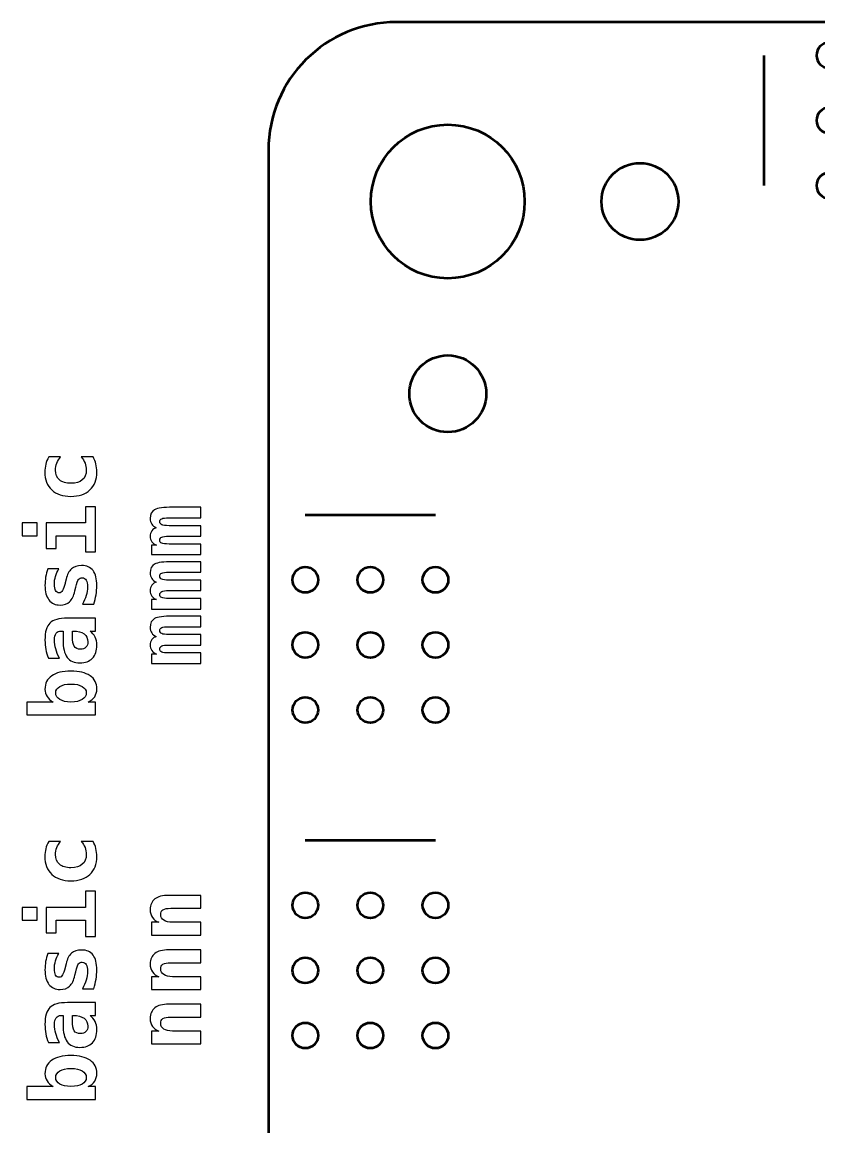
# Model space of a CAD drawing. Header units: centimetres. Extents: x -14.7 to 16.9, y -14.9 to 2.2.
# Drawn here: x -14.661 to -11.552, y -10.611 to -6.3 of the extents above; entities that cross this region are included whole.
import ezdxf

# ---------------------------------------------------------------- set-up
doc = ezdxf.new("R2010")
doc.units = ezdxf.units.CM
doc.header["$MEASUREMENT"] = 0
doc.layers.add('Layer 1', color=7, linetype='Continuous')

msp = doc.modelspace()

# ---------------------------------------------------------------- linework, layer by layer
at = {"layer": 'Layer 1', "lineweight": 53}
for centre, major_axis in [((-13, -7), (0, 0.3)), ((-12.25, -7), (0, 0.15)), ((-13, -7.75), (0, 0.15)), ((-13.556, -8.476), (0, 0.05)), ((-13.302, -8.476), (0, 0.05)), ((-13.048, -8.476), (0, 0.05)), ((-13.556, -8.73), (0, 0.05)), ((-13.302, -8.73), (0, 0.05)), ((-13.048, -8.73), (0, 0.05)), ((-13.556, -8.984), (0, 0.05)), ((-13.302, -8.984), (0, 0.05)), ((-13.048, -8.984), (0, 0.05)), ((-13.556, -9.746), (0, 0.05)), ((-13.302, -9.746), (0, 0.05)), ((-13.048, -9.746), (0, 0.05)), ((-13.556, -10), (0, 0.05)), ((-13.302, -10), (0, 0.05)), ((-13.048, -10), (0, 0.05)), ((-13.556, -10.254), (0, 0.05)), ((-13.302, -10.254), (0, 0.05)), ((-13.048, -10.254), (0, 0.05))]:
    msp.add_ellipse(centre, major_axis=major_axis, ratio=1, dxfattribs=at)
for points, knots in [([(-13.7, -13.2), (-13.7, -13.2), (-13.7, -6.8), (-13.7, -6.8), (-13.7, -6.8), (-13.7, -6.52386), (-13.47614, -6.3), (-13.2, -6.3), (-13.2, -6.3), (-13.2, -6.3), (-6.8, -6.3), (-6.8, -6.3), (-6.8, -6.3), (-6.52386, -6.3), (-6.3, -6.52386), (-6.3, -6.8), (-6.3, -6.8), (-6.3, -6.8), (-6.3, -13.2), (-6.3, -13.2), (-6.3, -13.2), (-6.3, -13.47614), (-6.52386, -13.7), (-6.8, -13.7), (-6.8, -13.7), (-6.8, -13.7), (-13.2, -13.7), (-13.2, -13.7), (-13.2, -13.7), (-13.47614, -13.7), (-13.7, -13.47614), (-13.7, -13.2)], [0, 0, 0, 0, 0.1111111, 0.1111111, 0.1111111, 0.1111111, 0.2222222, 0.2222222, 0.2222222, 0.2222222, 0.3333333, 0.3333333, 0.3333333, 0.3333333, 0.4444444, 0.4444444, 0.4444444, 0.4444444, 0.5555556, 0.5555556, 0.5555556, 0.5555556, 0.6666667, 0.6666667, 0.6666667, 0.6666667, 0.7777778, 0.7777778, 0.7777778, 0.7777778, 1, 1, 1, 1]), ([(-11.56129, -6.4297), (-11.56129, -6.40209), (-11.5389, -6.3797), (-11.51129, -6.3797), (-11.51129, -6.3797), (-11.48368, -6.3797), (-11.46129, -6.40209), (-11.46129, -6.4297), (-11.46129, -6.4297), (-11.46129, -6.45731), (-11.48368, -6.4797), (-11.51129, -6.4797), (-11.51129, -6.4797), (-11.5389, -6.4797), (-11.56129, -6.45731), (-11.56129, -6.4297)], [0, 0, 0, 0, 0.2, 0.2, 0.2, 0.2, 0.4, 0.4, 0.4, 0.4, 0.6, 0.6, 0.6, 0.6, 1, 1, 1, 1]), ([(-11.56129, -6.6837), (-11.56129, -6.65609), (-11.5389, -6.6337), (-11.51129, -6.6337), (-11.51129, -6.6337), (-11.48368, -6.6337), (-11.46129, -6.65609), (-11.46129, -6.6837), (-11.46129, -6.6837), (-11.46129, -6.71131), (-11.48368, -6.7337), (-11.51129, -6.7337), (-11.51129, -6.7337), (-11.5389, -6.7337), (-11.56129, -6.71131), (-11.56129, -6.6837)], [0, 0, 0, 0, 0.2, 0.2, 0.2, 0.2, 0.4, 0.4, 0.4, 0.4, 0.6, 0.6, 0.6, 0.6, 1, 1, 1, 1]), ([(-11.56129, -6.9377), (-11.56129, -6.91009), (-11.5389, -6.8877), (-11.51129, -6.8877), (-11.51129, -6.8877), (-11.48368, -6.8877), (-11.46129, -6.91009), (-11.46129, -6.9377), (-11.46129, -6.9377), (-11.46129, -6.96531), (-11.48368, -6.9877), (-11.51129, -6.9877), (-11.51129, -6.9877), (-11.5389, -6.9877), (-11.56129, -6.96531), (-11.56129, -6.9377)], [0, 0, 0, 0, 0.2, 0.2, 0.2, 0.2, 0.4, 0.4, 0.4, 0.4, 0.6, 0.6, 0.6, 0.6, 1, 1, 1, 1])]:
    msp.add_open_spline(points, degree=3, knots=knots, dxfattribs=at)
for points in [[(-11.76529, -6.9377), (-11.76529, -6.9377), (-11.76529, -6.4297), (-11.76529, -6.4297)], [(-13.556, -8.222), (-13.556, -8.222), (-13.048, -8.222), (-13.048, -8.222)], [(-13.556, -9.492), (-13.556, -9.492), (-13.048, -9.492), (-13.048, -9.492)]]:
    msp.add_open_spline(points, degree=3, dxfattribs=at)
at = {"layer": 'Layer 1'}
for points, knots in [([(-14.3843, -7.99677), (-14.37936, -8.00524), (-14.37565, -8.01441), (-14.37319, -8.02417), (-14.37319, -8.02417), (-14.37072, -8.03393), (-14.36948, -8.0444), (-14.36948, -8.05568), (-14.36948, -8.05568), (-14.36948, -8.08544), (-14.37842, -8.10866), (-14.39635, -8.12542), (-14.39635, -8.12542), (-14.41423, -8.14217), (-14.43904, -8.15058), (-14.47073, -8.15058), (-14.47073, -8.15058), (-14.50254, -8.15058), (-14.52741, -8.14212), (-14.5454, -8.12524), (-14.5454, -8.12524), (-14.56333, -8.10837), (-14.57233, -8.08508), (-14.57233, -8.05533), (-14.57233, -8.05533), (-14.57233, -8.04498), (-14.57109, -8.03505), (-14.56868, -8.02546), (-14.56868, -8.02546), (-14.56627, -8.01588), (-14.56257, -8.0063), (-14.55751, -7.99677), (-14.55751, -7.99677), (-14.55751, -7.99677), (-14.5113, -7.99677), (-14.5113, -7.99677), (-14.5113, -7.99677), (-14.51765, -8.00412), (-14.52253, -8.01217), (-14.52594, -8.02099), (-14.52594, -8.02099), (-14.52935, -8.02975), (-14.53105, -8.03887), (-14.53105, -8.04828), (-14.53105, -8.04828), (-14.53105, -8.06468), (-14.52582, -8.07732), (-14.51536, -8.08614), (-14.51536, -8.08614), (-14.50489, -8.09502), (-14.49001, -8.09943), (-14.47073, -8.09943), (-14.47073, -8.09943), (-14.45144, -8.09943), (-14.43663, -8.09502), (-14.42628, -8.08614), (-14.42628, -8.08614), (-14.41593, -8.07732), (-14.41076, -8.06468), (-14.41076, -8.04828), (-14.41076, -8.04828), (-14.41076, -8.03852), (-14.4124, -8.0294), (-14.41564, -8.02088), (-14.41564, -8.02088), (-14.41893, -8.01241), (-14.42387, -8.00435), (-14.43051, -7.99677), (-14.43051, -7.99677), (-14.43051, -7.99677), (-14.3843, -7.99677), (-14.3843, -7.99677)], [0, 0, 0, 0, 0.0526316, 0.0526316, 0.0526316, 0.0526316, 0.1052632, 0.1052632, 0.1052632, 0.1052632, 0.1578947, 0.1578947, 0.1578947, 0.1578947, 0.2105263, 0.2105263, 0.2105263, 0.2105263, 0.2631579, 0.2631579, 0.2631579, 0.2631579, 0.3157895, 0.3157895, 0.3157895, 0.3157895, 0.3684211, 0.3684211, 0.3684211, 0.3684211, 0.4210526, 0.4210526, 0.4210526, 0.4210526, 0.4736842, 0.4736842, 0.4736842, 0.4736842, 0.5263158, 0.5263158, 0.5263158, 0.5263158, 0.5789474, 0.5789474, 0.5789474, 0.5789474, 0.6315789, 0.6315789, 0.6315789, 0.6315789, 0.6842105, 0.6842105, 0.6842105, 0.6842105, 0.7368421, 0.7368421, 0.7368421, 0.7368421, 0.7894737, 0.7894737, 0.7894737, 0.7894737, 0.8421053, 0.8421053, 0.8421053, 0.8421053, 0.8947368, 0.8947368, 0.8947368, 0.8947368, 1, 1, 1, 1]), ([(-14.56739, -8.35378), (-14.56739, -8.35378), (-14.56739, -8.25394), (-14.56739, -8.25394), (-14.56739, -8.25394), (-14.56739, -8.25394), (-14.41323, -8.25394), (-14.41323, -8.25394), (-14.41323, -8.25394), (-14.41323, -8.25394), (-14.41323, -8.19115), (-14.41323, -8.19115), (-14.41323, -8.19115), (-14.41323, -8.19115), (-14.37442, -8.19115), (-14.37442, -8.19115), (-14.37442, -8.19115), (-14.37442, -8.19115), (-14.37442, -8.36719), (-14.37442, -8.36719), (-14.37442, -8.36719), (-14.37442, -8.36719), (-14.41323, -8.36719), (-14.41323, -8.36719), (-14.41323, -8.36719), (-14.41323, -8.36719), (-14.41323, -8.30439), (-14.41323, -8.30439), (-14.41323, -8.30439), (-14.41323, -8.30439), (-14.52858, -8.30439), (-14.52858, -8.30439), (-14.52858, -8.30439), (-14.52858, -8.30439), (-14.52858, -8.35378), (-14.52858, -8.35378), (-14.52858, -8.35378), (-14.52858, -8.35378), (-14.56739, -8.35378), (-14.56739, -8.35378)], [0, 0, 0, 0, 0.0909091, 0.0909091, 0.0909091, 0.0909091, 0.1818182, 0.1818182, 0.1818182, 0.1818182, 0.2727273, 0.2727273, 0.2727273, 0.2727273, 0.3636364, 0.3636364, 0.3636364, 0.3636364, 0.4545455, 0.4545455, 0.4545455, 0.4545455, 0.5454545, 0.5454545, 0.5454545, 0.5454545, 0.6363636, 0.6363636, 0.6363636, 0.6363636, 0.7272727, 0.7272727, 0.7272727, 0.7272727, 0.8181818, 0.8181818, 0.8181818, 0.8181818, 1, 1, 1, 1]), ([(-14.13741, -8.27299), (-14.14558, -8.26923), (-14.15158, -8.26441), (-14.15546, -8.25853), (-14.15546, -8.25853), (-14.1594, -8.25265), (-14.16134, -8.24548), (-14.16134, -8.23701), (-14.16134, -8.23701), (-14.16134, -8.22037), (-14.15557, -8.20885), (-14.14411, -8.2025), (-14.14411, -8.2025), (-14.13264, -8.19609), (-14.10871, -8.19291), (-14.07244, -8.19291), (-14.07244, -8.19291), (-14.07244, -8.19291), (-13.96378, -8.19291), (-13.96378, -8.19291), (-13.96378, -8.19291), (-13.96378, -8.19291), (-13.96378, -8.23419), (-13.96378, -8.23419), (-13.96378, -8.23419), (-13.96378, -8.23419), (-14.08761, -8.23419), (-14.08761, -8.23419), (-14.08761, -8.23419), (-14.10195, -8.23419), (-14.11154, -8.2353), (-14.11636, -8.23748), (-14.11636, -8.23748), (-14.12118, -8.23966), (-14.12359, -8.24359), (-14.12359, -8.24936), (-14.12359, -8.24936), (-14.12359, -8.25512), (-14.12112, -8.25912), (-14.11618, -8.26141), (-14.11618, -8.26141), (-14.11124, -8.2637), (-14.10172, -8.26488), (-14.08761, -8.26488), (-14.08761, -8.26488), (-14.08761, -8.26488), (-13.96378, -8.26488), (-13.96378, -8.26488), (-13.96378, -8.26488), (-13.96378, -8.26488), (-13.96378, -8.3058), (-13.96378, -8.3058), (-13.96378, -8.3058), (-13.96378, -8.3058), (-14.08761, -8.3058), (-14.08761, -8.3058), (-14.08761, -8.3058), (-14.10172, -8.3058), (-14.11124, -8.30698), (-14.11618, -8.30927), (-14.11618, -8.30927), (-14.12112, -8.31156), (-14.12359, -8.31556), (-14.12359, -8.32132), (-14.12359, -8.32132), (-14.12359, -8.32709), (-14.12118, -8.33103), (-14.11636, -8.3332), (-14.11636, -8.3332), (-14.11154, -8.33538), (-14.10195, -8.33649), (-14.08761, -8.33649), (-14.08761, -8.33649), (-14.08761, -8.33649), (-13.96378, -8.33649), (-13.96378, -8.33649), (-13.96378, -8.33649), (-13.96378, -8.33649), (-13.96378, -8.37777), (-13.96378, -8.37777), (-13.96378, -8.37777), (-13.96378, -8.37777), (-14.15675, -8.37777), (-14.15675, -8.37777), (-14.15675, -8.37777), (-14.15675, -8.37777), (-14.15675, -8.34108), (-14.15675, -8.34108), (-14.15675, -8.34108), (-14.15675, -8.34108), (-14.1367, -8.34108), (-14.1367, -8.34108), (-14.1367, -8.34108), (-14.14429, -8.3382), (-14.15028, -8.33361), (-14.15469, -8.32726), (-14.15469, -8.32726), (-14.1591, -8.32097), (-14.16134, -8.31392), (-14.16134, -8.3061), (-14.16134, -8.3061), (-14.16134, -8.29828), (-14.15898, -8.29116), (-14.15434, -8.28469), (-14.15434, -8.28469), (-14.1497, -8.27828), (-14.14405, -8.27435), (-14.13741, -8.27299)], [0, 0, 0, 0, 0.0357143, 0.0357143, 0.0357143, 0.0357143, 0.0714286, 0.0714286, 0.0714286, 0.0714286, 0.1071429, 0.1071429, 0.1071429, 0.1071429, 0.1428571, 0.1428571, 0.1428571, 0.1428571, 0.1785714, 0.1785714, 0.1785714, 0.1785714, 0.2142857, 0.2142857, 0.2142857, 0.2142857, 0.25, 0.25, 0.25, 0.25, 0.2857143, 0.2857143, 0.2857143, 0.2857143, 0.3214286, 0.3214286, 0.3214286, 0.3214286, 0.3571429, 0.3571429, 0.3571429, 0.3571429, 0.3928571, 0.3928571, 0.3928571, 0.3928571, 0.4285714, 0.4285714, 0.4285714, 0.4285714, 0.4642857, 0.4642857, 0.4642857, 0.4642857, 0.5, 0.5, 0.5, 0.5, 0.5357143, 0.5357143, 0.5357143, 0.5357143, 0.5714286, 0.5714286, 0.5714286, 0.5714286, 0.6071429, 0.6071429, 0.6071429, 0.6071429, 0.6428571, 0.6428571, 0.6428571, 0.6428571, 0.6785714, 0.6785714, 0.6785714, 0.6785714, 0.7142857, 0.7142857, 0.7142857, 0.7142857, 0.75, 0.75, 0.75, 0.75, 0.7857143, 0.7857143, 0.7857143, 0.7857143, 0.8214286, 0.8214286, 0.8214286, 0.8214286, 0.8571429, 0.8571429, 0.8571429, 0.8571429, 0.8928571, 0.8928571, 0.8928571, 0.8928571, 0.9285714, 0.9285714, 0.9285714, 0.9285714, 1, 1, 1, 1]), ([(-14.66123, -8.30439), (-14.66123, -8.30439), (-14.66123, -8.25394), (-14.66123, -8.25394), (-14.66123, -8.25394), (-14.66123, -8.25394), (-14.60232, -8.25394), (-14.60232, -8.25394), (-14.60232, -8.25394), (-14.60232, -8.25394), (-14.60232, -8.30439), (-14.60232, -8.30439), (-14.60232, -8.30439), (-14.60232, -8.30439), (-14.66123, -8.30439), (-14.66123, -8.30439)], [0, 0, 0, 0, 0.2, 0.2, 0.2, 0.2, 0.4, 0.4, 0.4, 0.4, 0.6, 0.6, 0.6, 0.6, 1, 1, 1, 1]), ([(-14.13741, -8.48536), (-14.14558, -8.4816), (-14.15158, -8.47678), (-14.15546, -8.4709), (-14.15546, -8.4709), (-14.1594, -8.46502), (-14.16134, -8.45785), (-14.16134, -8.44938), (-14.16134, -8.44938), (-14.16134, -8.43274), (-14.15557, -8.42122), (-14.14411, -8.41487), (-14.14411, -8.41487), (-14.13264, -8.40846), (-14.10871, -8.40528), (-14.07244, -8.40528), (-14.07244, -8.40528), (-14.07244, -8.40528), (-13.96378, -8.40528), (-13.96378, -8.40528), (-13.96378, -8.40528), (-13.96378, -8.40528), (-13.96378, -8.44656), (-13.96378, -8.44656), (-13.96378, -8.44656), (-13.96378, -8.44656), (-14.08761, -8.44656), (-14.08761, -8.44656), (-14.08761, -8.44656), (-14.10195, -8.44656), (-14.11154, -8.44767), (-14.11636, -8.44985), (-14.11636, -8.44985), (-14.12118, -8.45203), (-14.12359, -8.45596), (-14.12359, -8.46173), (-14.12359, -8.46173), (-14.12359, -8.46749), (-14.12112, -8.47149), (-14.11618, -8.47378), (-14.11618, -8.47378), (-14.11124, -8.47607), (-14.10172, -8.47725), (-14.08761, -8.47725), (-14.08761, -8.47725), (-14.08761, -8.47725), (-13.96378, -8.47725), (-13.96378, -8.47725), (-13.96378, -8.47725), (-13.96378, -8.47725), (-13.96378, -8.51817), (-13.96378, -8.51817), (-13.96378, -8.51817), (-13.96378, -8.51817), (-14.08761, -8.51817), (-14.08761, -8.51817), (-14.08761, -8.51817), (-14.10172, -8.51817), (-14.11124, -8.51935), (-14.11618, -8.52164), (-14.11618, -8.52164), (-14.12112, -8.52393), (-14.12359, -8.52793), (-14.12359, -8.53369), (-14.12359, -8.53369), (-14.12359, -8.53946), (-14.12118, -8.5434), (-14.11636, -8.54557), (-14.11636, -8.54557), (-14.11154, -8.54775), (-14.10195, -8.54886), (-14.08761, -8.54886), (-14.08761, -8.54886), (-14.08761, -8.54886), (-13.96378, -8.54886), (-13.96378, -8.54886), (-13.96378, -8.54886), (-13.96378, -8.54886), (-13.96378, -8.59014), (-13.96378, -8.59014), (-13.96378, -8.59014), (-13.96378, -8.59014), (-14.15675, -8.59014), (-14.15675, -8.59014), (-14.15675, -8.59014), (-14.15675, -8.59014), (-14.15675, -8.55345), (-14.15675, -8.55345), (-14.15675, -8.55345), (-14.15675, -8.55345), (-14.1367, -8.55345), (-14.1367, -8.55345), (-14.1367, -8.55345), (-14.14429, -8.55057), (-14.15028, -8.54598), (-14.15469, -8.53963), (-14.15469, -8.53963), (-14.1591, -8.53334), (-14.16134, -8.52629), (-14.16134, -8.51847), (-14.16134, -8.51847), (-14.16134, -8.51065), (-14.15898, -8.50353), (-14.15434, -8.49706), (-14.15434, -8.49706), (-14.1497, -8.49065), (-14.14405, -8.48672), (-14.13741, -8.48536)], [0, 0, 0, 0, 0.0357143, 0.0357143, 0.0357143, 0.0357143, 0.0714286, 0.0714286, 0.0714286, 0.0714286, 0.1071429, 0.1071429, 0.1071429, 0.1071429, 0.1428571, 0.1428571, 0.1428571, 0.1428571, 0.1785714, 0.1785714, 0.1785714, 0.1785714, 0.2142857, 0.2142857, 0.2142857, 0.2142857, 0.25, 0.25, 0.25, 0.25, 0.2857143, 0.2857143, 0.2857143, 0.2857143, 0.3214286, 0.3214286, 0.3214286, 0.3214286, 0.3571429, 0.3571429, 0.3571429, 0.3571429, 0.3928571, 0.3928571, 0.3928571, 0.3928571, 0.4285714, 0.4285714, 0.4285714, 0.4285714, 0.4642857, 0.4642857, 0.4642857, 0.4642857, 0.5, 0.5, 0.5, 0.5, 0.5357143, 0.5357143, 0.5357143, 0.5357143, 0.5714286, 0.5714286, 0.5714286, 0.5714286, 0.6071429, 0.6071429, 0.6071429, 0.6071429, 0.6428571, 0.6428571, 0.6428571, 0.6428571, 0.6785714, 0.6785714, 0.6785714, 0.6785714, 0.7142857, 0.7142857, 0.7142857, 0.7142857, 0.75, 0.75, 0.75, 0.75, 0.7857143, 0.7857143, 0.7857143, 0.7857143, 0.8214286, 0.8214286, 0.8214286, 0.8214286, 0.8571429, 0.8571429, 0.8571429, 0.8571429, 0.8928571, 0.8928571, 0.8928571, 0.8928571, 0.9285714, 0.9285714, 0.9285714, 0.9285714, 1, 1, 1, 1]), ([(-14.56139, -8.4335), (-14.56139, -8.4335), (-14.5173, -8.4335), (-14.5173, -8.4335), (-14.5173, -8.4335), (-14.52323, -8.44279), (-14.5277, -8.4525), (-14.53076, -8.46255), (-14.53076, -8.46255), (-14.53376, -8.4726), (-14.53529, -8.48272), (-14.53529, -8.49283), (-14.53529, -8.49283), (-14.53529, -8.50412), (-14.53364, -8.51264), (-14.53041, -8.51835), (-14.53041, -8.51835), (-14.52711, -8.52411), (-14.52229, -8.52699), (-14.51588, -8.52699), (-14.51588, -8.52699), (-14.50671, -8.52699), (-14.49925, -8.5147), (-14.49348, -8.49013), (-14.49348, -8.49013), (-14.49348, -8.49013), (-14.49301, -8.48824), (-14.49301, -8.48824), (-14.49301, -8.48824), (-14.49301, -8.48824), (-14.48954, -8.47378), (-14.48954, -8.47378), (-14.48954, -8.47378), (-14.48519, -8.45538), (-14.47814, -8.44185), (-14.46844, -8.43333), (-14.46844, -8.43333), (-14.45873, -8.42474), (-14.44562, -8.42045), (-14.4291, -8.42045), (-14.4291, -8.42045), (-14.40923, -8.42045), (-14.39429, -8.42698), (-14.38436, -8.43997), (-14.38436, -8.43997), (-14.37442, -8.45302), (-14.36948, -8.4726), (-14.36948, -8.49877), (-14.36948, -8.49877), (-14.36948, -8.51035), (-14.37048, -8.52229), (-14.37248, -8.5344), (-14.37248, -8.5344), (-14.37448, -8.54657), (-14.37748, -8.55892), (-14.38148, -8.57144), (-14.38148, -8.57144), (-14.38148, -8.57144), (-14.42557, -8.57144), (-14.42557, -8.57144), (-14.42557, -8.57144), (-14.41928, -8.56033), (-14.41446, -8.54898), (-14.41117, -8.53746), (-14.41117, -8.53746), (-14.40782, -8.52593), (-14.40617, -8.51482), (-14.40617, -8.504), (-14.40617, -8.504), (-14.40617, -8.49218), (-14.40788, -8.48325), (-14.41134, -8.47719), (-14.41134, -8.47719), (-14.41475, -8.47113), (-14.41975, -8.46808), (-14.42628, -8.46808), (-14.42628, -8.46808), (-14.43275, -8.46808), (-14.43769, -8.47025), (-14.4411, -8.47454), (-14.4411, -8.47454), (-14.44456, -8.47884), (-14.44821, -8.48907), (-14.45215, -8.5053), (-14.45215, -8.5053), (-14.45215, -8.5053), (-14.45521, -8.51923), (-14.45521, -8.51923), (-14.45521, -8.51923), (-14.45962, -8.53852), (-14.46644, -8.55257), (-14.47573, -8.56139), (-14.47573, -8.56139), (-14.48502, -8.57021), (-14.49748, -8.57462), (-14.51306, -8.57462), (-14.51306, -8.57462), (-14.5317, -8.57462), (-14.54617, -8.56791), (-14.55645, -8.55445), (-14.55645, -8.55445), (-14.5668, -8.54104), (-14.57198, -8.52211), (-14.57198, -8.49777), (-14.57198, -8.49777), (-14.57198, -8.48683), (-14.57109, -8.47596), (-14.56933, -8.46514), (-14.56933, -8.46514), (-14.56757, -8.45426), (-14.56492, -8.44374), (-14.56139, -8.4335)], [0, 0, 0, 0, 0.0344828, 0.0344828, 0.0344828, 0.0344828, 0.0689655, 0.0689655, 0.0689655, 0.0689655, 0.1034483, 0.1034483, 0.1034483, 0.1034483, 0.137931, 0.137931, 0.137931, 0.137931, 0.1724138, 0.1724138, 0.1724138, 0.1724138, 0.2068966, 0.2068966, 0.2068966, 0.2068966, 0.2413793, 0.2413793, 0.2413793, 0.2413793, 0.2758621, 0.2758621, 0.2758621, 0.2758621, 0.3103448, 0.3103448, 0.3103448, 0.3103448, 0.3448276, 0.3448276, 0.3448276, 0.3448276, 0.3793103, 0.3793103, 0.3793103, 0.3793103, 0.4137931, 0.4137931, 0.4137931, 0.4137931, 0.4482759, 0.4482759, 0.4482759, 0.4482759, 0.4827586, 0.4827586, 0.4827586, 0.4827586, 0.5172414, 0.5172414, 0.5172414, 0.5172414, 0.5517241, 0.5517241, 0.5517241, 0.5517241, 0.5862069, 0.5862069, 0.5862069, 0.5862069, 0.6206897, 0.6206897, 0.6206897, 0.6206897, 0.6551724, 0.6551724, 0.6551724, 0.6551724, 0.6896552, 0.6896552, 0.6896552, 0.6896552, 0.7241379, 0.7241379, 0.7241379, 0.7241379, 0.7586207, 0.7586207, 0.7586207, 0.7586207, 0.7931034, 0.7931034, 0.7931034, 0.7931034, 0.8275862, 0.8275862, 0.8275862, 0.8275862, 0.862069, 0.862069, 0.862069, 0.862069, 0.8965517, 0.8965517, 0.8965517, 0.8965517, 0.9310345, 0.9310345, 0.9310345, 0.9310345, 1, 1, 1, 1]), ([(-14.13741, -8.69773), (-14.14558, -8.69397), (-14.15158, -8.68915), (-14.15546, -8.68327), (-14.15546, -8.68327), (-14.1594, -8.67739), (-14.16134, -8.67022), (-14.16134, -8.66175), (-14.16134, -8.66175), (-14.16134, -8.64511), (-14.15557, -8.63359), (-14.14411, -8.62724), (-14.14411, -8.62724), (-14.13264, -8.62083), (-14.10871, -8.61765), (-14.07244, -8.61765), (-14.07244, -8.61765), (-14.07244, -8.61765), (-13.96378, -8.61765), (-13.96378, -8.61765), (-13.96378, -8.61765), (-13.96378, -8.61765), (-13.96378, -8.65893), (-13.96378, -8.65893), (-13.96378, -8.65893), (-13.96378, -8.65893), (-14.08761, -8.65893), (-14.08761, -8.65893), (-14.08761, -8.65893), (-14.10195, -8.65893), (-14.11154, -8.66004), (-14.11636, -8.66222), (-14.11636, -8.66222), (-14.12118, -8.6644), (-14.12359, -8.66833), (-14.12359, -8.6741), (-14.12359, -8.6741), (-14.12359, -8.67986), (-14.12112, -8.68386), (-14.11618, -8.68615), (-14.11618, -8.68615), (-14.11124, -8.68844), (-14.10172, -8.68962), (-14.08761, -8.68962), (-14.08761, -8.68962), (-14.08761, -8.68962), (-13.96378, -8.68962), (-13.96378, -8.68962), (-13.96378, -8.68962), (-13.96378, -8.68962), (-13.96378, -8.73054), (-13.96378, -8.73054), (-13.96378, -8.73054), (-13.96378, -8.73054), (-14.08761, -8.73054), (-14.08761, -8.73054), (-14.08761, -8.73054), (-14.10172, -8.73054), (-14.11124, -8.73172), (-14.11618, -8.73401), (-14.11618, -8.73401), (-14.12112, -8.7363), (-14.12359, -8.7403), (-14.12359, -8.74606), (-14.12359, -8.74606), (-14.12359, -8.75183), (-14.12118, -8.75577), (-14.11636, -8.75794), (-14.11636, -8.75794), (-14.11154, -8.76012), (-14.10195, -8.76123), (-14.08761, -8.76123), (-14.08761, -8.76123), (-14.08761, -8.76123), (-13.96378, -8.76123), (-13.96378, -8.76123), (-13.96378, -8.76123), (-13.96378, -8.76123), (-13.96378, -8.80251), (-13.96378, -8.80251), (-13.96378, -8.80251), (-13.96378, -8.80251), (-14.15675, -8.80251), (-14.15675, -8.80251), (-14.15675, -8.80251), (-14.15675, -8.80251), (-14.15675, -8.76582), (-14.15675, -8.76582), (-14.15675, -8.76582), (-14.15675, -8.76582), (-14.1367, -8.76582), (-14.1367, -8.76582), (-14.1367, -8.76582), (-14.14429, -8.76294), (-14.15028, -8.75835), (-14.15469, -8.752), (-14.15469, -8.752), (-14.1591, -8.74571), (-14.16134, -8.73866), (-14.16134, -8.73084), (-14.16134, -8.73084), (-14.16134, -8.72302), (-14.15898, -8.7159), (-14.15434, -8.70943), (-14.15434, -8.70943), (-14.1497, -8.70302), (-14.14405, -8.69909), (-14.13741, -8.69773)], [0, 0, 0, 0, 0.0357143, 0.0357143, 0.0357143, 0.0357143, 0.0714286, 0.0714286, 0.0714286, 0.0714286, 0.1071429, 0.1071429, 0.1071429, 0.1071429, 0.1428571, 0.1428571, 0.1428571, 0.1428571, 0.1785714, 0.1785714, 0.1785714, 0.1785714, 0.2142857, 0.2142857, 0.2142857, 0.2142857, 0.25, 0.25, 0.25, 0.25, 0.2857143, 0.2857143, 0.2857143, 0.2857143, 0.3214286, 0.3214286, 0.3214286, 0.3214286, 0.3571429, 0.3571429, 0.3571429, 0.3571429, 0.3928571, 0.3928571, 0.3928571, 0.3928571, 0.4285714, 0.4285714, 0.4285714, 0.4285714, 0.4642857, 0.4642857, 0.4642857, 0.4642857, 0.5, 0.5, 0.5, 0.5, 0.5357143, 0.5357143, 0.5357143, 0.5357143, 0.5714286, 0.5714286, 0.5714286, 0.5714286, 0.6071429, 0.6071429, 0.6071429, 0.6071429, 0.6428571, 0.6428571, 0.6428571, 0.6428571, 0.6785714, 0.6785714, 0.6785714, 0.6785714, 0.7142857, 0.7142857, 0.7142857, 0.7142857, 0.75, 0.75, 0.75, 0.75, 0.7857143, 0.7857143, 0.7857143, 0.7857143, 0.8214286, 0.8214286, 0.8214286, 0.8214286, 0.8571429, 0.8571429, 0.8571429, 0.8571429, 0.8928571, 0.8928571, 0.8928571, 0.8928571, 0.9285714, 0.9285714, 0.9285714, 0.9285714, 1, 1, 1, 1]), ([(-14.48455, -8.62577), (-14.48455, -8.62577), (-14.37442, -8.62577), (-14.37442, -8.62577), (-14.37442, -8.62577), (-14.37442, -8.62577), (-14.37442, -8.67586), (-14.37442, -8.67586), (-14.37442, -8.67586), (-14.37442, -8.67586), (-14.39594, -8.67586), (-14.39594, -8.67586), (-14.39594, -8.67586), (-14.38747, -8.68192), (-14.38095, -8.68974), (-14.37636, -8.69926), (-14.37636, -8.69926), (-14.37177, -8.70879), (-14.36948, -8.71931), (-14.36948, -8.73078), (-14.36948, -8.73078), (-14.36948, -8.75271), (-14.3753, -8.76982), (-14.38688, -8.78205), (-14.38688, -8.78205), (-14.39847, -8.79428), (-14.41464, -8.80039), (-14.43545, -8.80039), (-14.43545, -8.80039), (-14.45797, -8.80039), (-14.47461, -8.7931), (-14.48531, -8.77852), (-14.48531, -8.77852), (-14.49607, -8.76394), (-14.50142, -8.74142), (-14.50142, -8.7109), (-14.50142, -8.7109), (-14.50142, -8.7109), (-14.50142, -8.67586), (-14.50142, -8.67586), (-14.50142, -8.67586), (-14.50142, -8.67586), (-14.50983, -8.67586), (-14.50983, -8.67586), (-14.50983, -8.67586), (-14.518, -8.67586), (-14.52412, -8.6788), (-14.52829, -8.68474), (-14.52829, -8.68474), (-14.53247, -8.69068), (-14.53458, -8.69938), (-14.53458, -8.7109), (-14.53458, -8.7109), (-14.53458, -8.72296), (-14.53305, -8.7346), (-14.53005, -8.74595), (-14.53005, -8.74595), (-14.527, -8.75724), (-14.52218, -8.76905), (-14.51553, -8.78134), (-14.51553, -8.78134), (-14.51553, -8.78134), (-14.55857, -8.78134), (-14.55857, -8.78134), (-14.55857, -8.78134), (-14.56316, -8.77023), (-14.56651, -8.75888), (-14.56868, -8.74742), (-14.56868, -8.74742), (-14.57086, -8.73589), (-14.57198, -8.72372), (-14.57198, -8.7109), (-14.57198, -8.7109), (-14.57198, -8.67951), (-14.56563, -8.65752), (-14.55287, -8.64482), (-14.55287, -8.64482), (-14.54011, -8.63212), (-14.51735, -8.62577), (-14.48455, -8.62577)], [0, 0, 0, 0, 0.047619, 0.047619, 0.047619, 0.047619, 0.0952381, 0.0952381, 0.0952381, 0.0952381, 0.1428571, 0.1428571, 0.1428571, 0.1428571, 0.1904762, 0.1904762, 0.1904762, 0.1904762, 0.2380952, 0.2380952, 0.2380952, 0.2380952, 0.2857143, 0.2857143, 0.2857143, 0.2857143, 0.3333333, 0.3333333, 0.3333333, 0.3333333, 0.3809524, 0.3809524, 0.3809524, 0.3809524, 0.4285714, 0.4285714, 0.4285714, 0.4285714, 0.4761905, 0.4761905, 0.4761905, 0.4761905, 0.5238095, 0.5238095, 0.5238095, 0.5238095, 0.5714286, 0.5714286, 0.5714286, 0.5714286, 0.6190476, 0.6190476, 0.6190476, 0.6190476, 0.6666667, 0.6666667, 0.6666667, 0.6666667, 0.7142857, 0.7142857, 0.7142857, 0.7142857, 0.7619048, 0.7619048, 0.7619048, 0.7619048, 0.8095238, 0.8095238, 0.8095238, 0.8095238, 0.8571429, 0.8571429, 0.8571429, 0.8571429, 0.9047619, 0.9047619, 0.9047619, 0.9047619, 1, 1, 1, 1]), ([(-14.46508, -8.69603), (-14.46508, -8.7149), (-14.46267, -8.72807), (-14.45785, -8.73554), (-14.45785, -8.73554), (-14.45303, -8.74301), (-14.44474, -8.74677), (-14.43304, -8.74677), (-14.43304, -8.74677), (-14.42428, -8.74677), (-14.41734, -8.74418), (-14.41217, -8.73901), (-14.41217, -8.73901), (-14.40699, -8.73383), (-14.40441, -8.72684), (-14.40441, -8.71796), (-14.40441, -8.71796), (-14.40441, -8.70461), (-14.40946, -8.69426), (-14.41952, -8.68691), (-14.41952, -8.68691), (-14.42957, -8.67956), (-14.44362, -8.67586), (-14.46162, -8.67586), (-14.46162, -8.67586), (-14.46162, -8.67586), (-14.46508, -8.67586), (-14.46508, -8.67586), (-14.46508, -8.67586), (-14.46508, -8.67586), (-14.46508, -8.69603), (-14.46508, -8.69603)], [0, 0, 0, 0, 0.1111111, 0.1111111, 0.1111111, 0.1111111, 0.2222222, 0.2222222, 0.2222222, 0.2222222, 0.3333333, 0.3333333, 0.3333333, 0.3333333, 0.4444444, 0.4444444, 0.4444444, 0.4444444, 0.5555556, 0.5555556, 0.5555556, 0.5555556, 0.6666667, 0.6666667, 0.6666667, 0.6666667, 0.7777778, 0.7777778, 0.7777778, 0.7777778, 1, 1, 1, 1]), ([(-14.53999, -8.95279), (-14.55063, -8.94662), (-14.55863, -8.93938), (-14.56398, -8.93121), (-14.56398, -8.93121), (-14.56933, -8.92298), (-14.57198, -8.91375), (-14.57198, -8.9034), (-14.57198, -8.9034), (-14.57198, -8.88059), (-14.56327, -8.86295), (-14.54581, -8.85066), (-14.54581, -8.85066), (-14.52835, -8.83831), (-14.5033, -8.83214), (-14.47073, -8.83214), (-14.47073, -8.83214), (-14.43857, -8.83214), (-14.4137, -8.83819), (-14.396, -8.85037), (-14.396, -8.85037), (-14.3783, -8.86254), (-14.36948, -8.87965), (-14.36948, -8.9017), (-14.36948, -8.9017), (-14.36948, -8.91328), (-14.3723, -8.92333), (-14.37789, -8.93198), (-14.37789, -8.93198), (-14.38353, -8.94056), (-14.39188, -8.9475), (-14.403, -8.95279), (-14.403, -8.95279), (-14.403, -8.95279), (-14.37442, -8.95279), (-14.37442, -8.95279), (-14.37442, -8.95279), (-14.37442, -8.95279), (-14.37442, -9.00324), (-14.37442, -9.00324), (-14.37442, -9.00324), (-14.37442, -9.00324), (-14.64253, -9.00324), (-14.64253, -9.00324), (-14.64253, -9.00324), (-14.64253, -9.00324), (-14.64253, -8.95279), (-14.64253, -8.95279), (-14.64253, -8.95279), (-14.64253, -8.95279), (-14.53999, -8.95279), (-14.53999, -8.95279)], [0, 0, 0, 0, 0.0714286, 0.0714286, 0.0714286, 0.0714286, 0.1428571, 0.1428571, 0.1428571, 0.1428571, 0.2142857, 0.2142857, 0.2142857, 0.2142857, 0.2857143, 0.2857143, 0.2857143, 0.2857143, 0.3571429, 0.3571429, 0.3571429, 0.3571429, 0.4285714, 0.4285714, 0.4285714, 0.4285714, 0.5, 0.5, 0.5, 0.5, 0.5714286, 0.5714286, 0.5714286, 0.5714286, 0.6428571, 0.6428571, 0.6428571, 0.6428571, 0.7142857, 0.7142857, 0.7142857, 0.7142857, 0.7857143, 0.7857143, 0.7857143, 0.7857143, 0.8571429, 0.8571429, 0.8571429, 0.8571429, 1, 1, 1, 1]), ([(-14.47038, -8.88259), (-14.48896, -8.88259), (-14.5036, -8.8857), (-14.51412, -8.89188), (-14.51412, -8.89188), (-14.5247, -8.89805), (-14.53, -8.90663), (-14.53, -8.91751), (-14.53, -8.91751), (-14.53, -8.92839), (-14.5247, -8.93703), (-14.51412, -8.94332), (-14.51412, -8.94332), (-14.5036, -8.94961), (-14.48896, -8.95279), (-14.47038, -8.95279), (-14.47038, -8.95279), (-14.45174, -8.95279), (-14.43716, -8.94961), (-14.42663, -8.94332), (-14.42663, -8.94332), (-14.41605, -8.93703), (-14.41076, -8.92839), (-14.41076, -8.91751), (-14.41076, -8.91751), (-14.41076, -8.90663), (-14.41605, -8.89805), (-14.42663, -8.89188), (-14.42663, -8.89188), (-14.43716, -8.8857), (-14.45174, -8.88259), (-14.47038, -8.88259)], [0, 0, 0, 0, 0.1111111, 0.1111111, 0.1111111, 0.1111111, 0.2222222, 0.2222222, 0.2222222, 0.2222222, 0.3333333, 0.3333333, 0.3333333, 0.3333333, 0.4444444, 0.4444444, 0.4444444, 0.4444444, 0.5555556, 0.5555556, 0.5555556, 0.5555556, 0.6666667, 0.6666667, 0.6666667, 0.6666667, 0.7777778, 0.7777778, 0.7777778, 0.7777778, 1, 1, 1, 1]), ([(-14.3843, -9.49677), (-14.37936, -9.50524), (-14.37565, -9.51441), (-14.37319, -9.52417), (-14.37319, -9.52417), (-14.37072, -9.53393), (-14.36948, -9.5444), (-14.36948, -9.55568), (-14.36948, -9.55568), (-14.36948, -9.58544), (-14.37842, -9.60866), (-14.39635, -9.62542), (-14.39635, -9.62542), (-14.41423, -9.64217), (-14.43904, -9.65058), (-14.47073, -9.65058), (-14.47073, -9.65058), (-14.50254, -9.65058), (-14.52741, -9.64212), (-14.5454, -9.62524), (-14.5454, -9.62524), (-14.56333, -9.60837), (-14.57233, -9.58508), (-14.57233, -9.55533), (-14.57233, -9.55533), (-14.57233, -9.54498), (-14.57109, -9.53505), (-14.56868, -9.52546), (-14.56868, -9.52546), (-14.56627, -9.51588), (-14.56257, -9.5063), (-14.55751, -9.49677), (-14.55751, -9.49677), (-14.55751, -9.49677), (-14.5113, -9.49677), (-14.5113, -9.49677), (-14.5113, -9.49677), (-14.51765, -9.50412), (-14.52253, -9.51217), (-14.52594, -9.52099), (-14.52594, -9.52099), (-14.52935, -9.52975), (-14.53105, -9.53887), (-14.53105, -9.54828), (-14.53105, -9.54828), (-14.53105, -9.56468), (-14.52582, -9.57732), (-14.51536, -9.58614), (-14.51536, -9.58614), (-14.50489, -9.59502), (-14.49001, -9.59943), (-14.47073, -9.59943), (-14.47073, -9.59943), (-14.45144, -9.59943), (-14.43663, -9.59502), (-14.42628, -9.58614), (-14.42628, -9.58614), (-14.41593, -9.57732), (-14.41076, -9.56468), (-14.41076, -9.54828), (-14.41076, -9.54828), (-14.41076, -9.53852), (-14.4124, -9.5294), (-14.41564, -9.52088), (-14.41564, -9.52088), (-14.41893, -9.51241), (-14.42387, -9.50435), (-14.43051, -9.49677), (-14.43051, -9.49677), (-14.43051, -9.49677), (-14.3843, -9.49677), (-14.3843, -9.49677)], [0, 0, 0, 0, 0.0526316, 0.0526316, 0.0526316, 0.0526316, 0.1052632, 0.1052632, 0.1052632, 0.1052632, 0.1578947, 0.1578947, 0.1578947, 0.1578947, 0.2105263, 0.2105263, 0.2105263, 0.2105263, 0.2631579, 0.2631579, 0.2631579, 0.2631579, 0.3157895, 0.3157895, 0.3157895, 0.3157895, 0.3684211, 0.3684211, 0.3684211, 0.3684211, 0.4210526, 0.4210526, 0.4210526, 0.4210526, 0.4736842, 0.4736842, 0.4736842, 0.4736842, 0.5263158, 0.5263158, 0.5263158, 0.5263158, 0.5789474, 0.5789474, 0.5789474, 0.5789474, 0.6315789, 0.6315789, 0.6315789, 0.6315789, 0.6842105, 0.6842105, 0.6842105, 0.6842105, 0.7368421, 0.7368421, 0.7368421, 0.7368421, 0.7894737, 0.7894737, 0.7894737, 0.7894737, 0.8421053, 0.8421053, 0.8421053, 0.8421053, 0.8947368, 0.8947368, 0.8947368, 0.8947368, 1, 1, 1, 1]), ([(-14.56739, -9.85378), (-14.56739, -9.85378), (-14.56739, -9.75394), (-14.56739, -9.75394), (-14.56739, -9.75394), (-14.56739, -9.75394), (-14.41323, -9.75394), (-14.41323, -9.75394), (-14.41323, -9.75394), (-14.41323, -9.75394), (-14.41323, -9.69115), (-14.41323, -9.69115), (-14.41323, -9.69115), (-14.41323, -9.69115), (-14.37442, -9.69115), (-14.37442, -9.69115), (-14.37442, -9.69115), (-14.37442, -9.69115), (-14.37442, -9.86719), (-14.37442, -9.86719), (-14.37442, -9.86719), (-14.37442, -9.86719), (-14.41323, -9.86719), (-14.41323, -9.86719), (-14.41323, -9.86719), (-14.41323, -9.86719), (-14.41323, -9.80439), (-14.41323, -9.80439), (-14.41323, -9.80439), (-14.41323, -9.80439), (-14.52858, -9.80439), (-14.52858, -9.80439), (-14.52858, -9.80439), (-14.52858, -9.80439), (-14.52858, -9.85378), (-14.52858, -9.85378), (-14.52858, -9.85378), (-14.52858, -9.85378), (-14.56739, -9.85378), (-14.56739, -9.85378)], [0, 0, 0, 0, 0.0909091, 0.0909091, 0.0909091, 0.0909091, 0.1818182, 0.1818182, 0.1818182, 0.1818182, 0.2727273, 0.2727273, 0.2727273, 0.2727273, 0.3636364, 0.3636364, 0.3636364, 0.3636364, 0.4545455, 0.4545455, 0.4545455, 0.4545455, 0.5454545, 0.5454545, 0.5454545, 0.5454545, 0.6363636, 0.6363636, 0.6363636, 0.6363636, 0.7272727, 0.7272727, 0.7272727, 0.7272727, 0.8181818, 0.8181818, 0.8181818, 0.8181818, 1, 1, 1, 1]), ([(-14.08908, -9.70738), (-14.08908, -9.70738), (-13.96378, -9.70738), (-13.96378, -9.70738), (-13.96378, -9.70738), (-13.96378, -9.70738), (-13.96378, -9.75747), (-13.96378, -9.75747), (-13.96378, -9.75747), (-13.96378, -9.75747), (-14.08131, -9.75747), (-14.08131, -9.75747), (-14.08131, -9.75747), (-14.09531, -9.75747), (-14.10536, -9.75947), (-14.11136, -9.76341), (-14.11136, -9.76341), (-14.11742, -9.76741), (-14.12041, -9.77388), (-14.12041, -9.78281), (-14.12041, -9.78281), (-14.12041, -9.79193), (-14.11636, -9.79904), (-14.10818, -9.80427), (-14.10818, -9.80427), (-14.10001, -9.80951), (-14.08872, -9.81215), (-14.07426, -9.81215), (-14.07426, -9.81215), (-14.07426, -9.81215), (-13.96378, -9.81215), (-13.96378, -9.81215), (-13.96378, -9.81215), (-13.96378, -9.81215), (-13.96378, -9.86225), (-13.96378, -9.86225), (-13.96378, -9.86225), (-13.96378, -9.86225), (-14.15675, -9.86225), (-14.15675, -9.86225), (-14.15675, -9.86225), (-14.15675, -9.86225), (-14.15675, -9.81215), (-14.15675, -9.81215), (-14.15675, -9.81215), (-14.15675, -9.81215), (-14.12782, -9.81215), (-14.12782, -9.81215), (-14.12782, -9.81215), (-14.13846, -9.80857), (-14.1467, -9.80251), (-14.15258, -9.79387), (-14.15258, -9.79387), (-14.1584, -9.78528), (-14.16134, -9.77487), (-14.16134, -9.7627), (-14.16134, -9.7627), (-14.16134, -9.74442), (-14.15528, -9.73066), (-14.14317, -9.72131), (-14.14317, -9.72131), (-14.13106, -9.71202), (-14.11301, -9.70738), (-14.08908, -9.70738)], [0, 0, 0, 0, 0.0588235, 0.0588235, 0.0588235, 0.0588235, 0.1176471, 0.1176471, 0.1176471, 0.1176471, 0.1764706, 0.1764706, 0.1764706, 0.1764706, 0.2352941, 0.2352941, 0.2352941, 0.2352941, 0.2941176, 0.2941176, 0.2941176, 0.2941176, 0.3529412, 0.3529412, 0.3529412, 0.3529412, 0.4117647, 0.4117647, 0.4117647, 0.4117647, 0.4705882, 0.4705882, 0.4705882, 0.4705882, 0.5294118, 0.5294118, 0.5294118, 0.5294118, 0.5882353, 0.5882353, 0.5882353, 0.5882353, 0.6470588, 0.6470588, 0.6470588, 0.6470588, 0.7058824, 0.7058824, 0.7058824, 0.7058824, 0.7647059, 0.7647059, 0.7647059, 0.7647059, 0.8235294, 0.8235294, 0.8235294, 0.8235294, 0.8823529, 0.8823529, 0.8823529, 0.8823529, 1, 1, 1, 1]), ([(-14.66123, -9.80439), (-14.66123, -9.80439), (-14.66123, -9.75394), (-14.66123, -9.75394), (-14.66123, -9.75394), (-14.66123, -9.75394), (-14.60232, -9.75394), (-14.60232, -9.75394), (-14.60232, -9.75394), (-14.60232, -9.75394), (-14.60232, -9.80439), (-14.60232, -9.80439), (-14.60232, -9.80439), (-14.60232, -9.80439), (-14.66123, -9.80439), (-14.66123, -9.80439)], [0, 0, 0, 0, 0.2, 0.2, 0.2, 0.2, 0.4, 0.4, 0.4, 0.4, 0.6, 0.6, 0.6, 0.6, 1, 1, 1, 1]), ([(-14.56139, -9.9335), (-14.56139, -9.9335), (-14.5173, -9.9335), (-14.5173, -9.9335), (-14.5173, -9.9335), (-14.52323, -9.94279), (-14.5277, -9.9525), (-14.53076, -9.96255), (-14.53076, -9.96255), (-14.53376, -9.9726), (-14.53529, -9.98272), (-14.53529, -9.99283), (-14.53529, -9.99283), (-14.53529, -10.00412), (-14.53364, -10.01264), (-14.53041, -10.01835), (-14.53041, -10.01835), (-14.52711, -10.02411), (-14.52229, -10.02699), (-14.51588, -10.02699), (-14.51588, -10.02699), (-14.50671, -10.02699), (-14.49925, -10.0147), (-14.49348, -9.99013), (-14.49348, -9.99013), (-14.49348, -9.99013), (-14.49301, -9.98824), (-14.49301, -9.98824), (-14.49301, -9.98824), (-14.49301, -9.98824), (-14.48954, -9.97378), (-14.48954, -9.97378), (-14.48954, -9.97378), (-14.48519, -9.95538), (-14.47814, -9.94185), (-14.46844, -9.93333), (-14.46844, -9.93333), (-14.45873, -9.92474), (-14.44562, -9.92045), (-14.4291, -9.92045), (-14.4291, -9.92045), (-14.40923, -9.92045), (-14.39429, -9.92698), (-14.38436, -9.93997), (-14.38436, -9.93997), (-14.37442, -9.95302), (-14.36948, -9.9726), (-14.36948, -9.99877), (-14.36948, -9.99877), (-14.36948, -10.01035), (-14.37048, -10.02229), (-14.37248, -10.0344), (-14.37248, -10.0344), (-14.37448, -10.04657), (-14.37748, -10.05892), (-14.38148, -10.07144), (-14.38148, -10.07144), (-14.38148, -10.07144), (-14.42557, -10.07144), (-14.42557, -10.07144), (-14.42557, -10.07144), (-14.41928, -10.06033), (-14.41446, -10.04898), (-14.41117, -10.03746), (-14.41117, -10.03746), (-14.40782, -10.02593), (-14.40617, -10.01482), (-14.40617, -10.004), (-14.40617, -10.004), (-14.40617, -9.99218), (-14.40788, -9.98325), (-14.41134, -9.97719), (-14.41134, -9.97719), (-14.41475, -9.97113), (-14.41975, -9.96808), (-14.42628, -9.96808), (-14.42628, -9.96808), (-14.43275, -9.96808), (-14.43769, -9.97025), (-14.4411, -9.97454), (-14.4411, -9.97454), (-14.44456, -9.97884), (-14.44821, -9.98907), (-14.45215, -10.0053), (-14.45215, -10.0053), (-14.45215, -10.0053), (-14.45521, -10.01923), (-14.45521, -10.01923), (-14.45521, -10.01923), (-14.45962, -10.03852), (-14.46644, -10.05257), (-14.47573, -10.06139), (-14.47573, -10.06139), (-14.48502, -10.07021), (-14.49748, -10.07462), (-14.51306, -10.07462), (-14.51306, -10.07462), (-14.5317, -10.07462), (-14.54617, -10.06791), (-14.55645, -10.05445), (-14.55645, -10.05445), (-14.5668, -10.04104), (-14.57198, -10.02211), (-14.57198, -9.99777), (-14.57198, -9.99777), (-14.57198, -9.98683), (-14.57109, -9.97596), (-14.56933, -9.96514), (-14.56933, -9.96514), (-14.56757, -9.95426), (-14.56492, -9.94374), (-14.56139, -9.9335)], [0, 0, 0, 0, 0.0344828, 0.0344828, 0.0344828, 0.0344828, 0.0689655, 0.0689655, 0.0689655, 0.0689655, 0.1034483, 0.1034483, 0.1034483, 0.1034483, 0.137931, 0.137931, 0.137931, 0.137931, 0.1724138, 0.1724138, 0.1724138, 0.1724138, 0.2068966, 0.2068966, 0.2068966, 0.2068966, 0.2413793, 0.2413793, 0.2413793, 0.2413793, 0.2758621, 0.2758621, 0.2758621, 0.2758621, 0.3103448, 0.3103448, 0.3103448, 0.3103448, 0.3448276, 0.3448276, 0.3448276, 0.3448276, 0.3793103, 0.3793103, 0.3793103, 0.3793103, 0.4137931, 0.4137931, 0.4137931, 0.4137931, 0.4482759, 0.4482759, 0.4482759, 0.4482759, 0.4827586, 0.4827586, 0.4827586, 0.4827586, 0.5172414, 0.5172414, 0.5172414, 0.5172414, 0.5517241, 0.5517241, 0.5517241, 0.5517241, 0.5862069, 0.5862069, 0.5862069, 0.5862069, 0.6206897, 0.6206897, 0.6206897, 0.6206897, 0.6551724, 0.6551724, 0.6551724, 0.6551724, 0.6896552, 0.6896552, 0.6896552, 0.6896552, 0.7241379, 0.7241379, 0.7241379, 0.7241379, 0.7586207, 0.7586207, 0.7586207, 0.7586207, 0.7931034, 0.7931034, 0.7931034, 0.7931034, 0.8275862, 0.8275862, 0.8275862, 0.8275862, 0.862069, 0.862069, 0.862069, 0.862069, 0.8965517, 0.8965517, 0.8965517, 0.8965517, 0.9310345, 0.9310345, 0.9310345, 0.9310345, 1, 1, 1, 1]), ([(-14.08908, -9.91975), (-14.08908, -9.91975), (-13.96378, -9.91975), (-13.96378, -9.91975), (-13.96378, -9.91975), (-13.96378, -9.91975), (-13.96378, -9.96984), (-13.96378, -9.96984), (-13.96378, -9.96984), (-13.96378, -9.96984), (-14.08131, -9.96984), (-14.08131, -9.96984), (-14.08131, -9.96984), (-14.09531, -9.96984), (-14.10536, -9.97184), (-14.11136, -9.97578), (-14.11136, -9.97578), (-14.11742, -9.97978), (-14.12041, -9.98625), (-14.12041, -9.99518), (-14.12041, -9.99518), (-14.12041, -10.0043), (-14.11636, -10.01141), (-14.10818, -10.01664), (-14.10818, -10.01664), (-14.10001, -10.02188), (-14.08872, -10.02452), (-14.07426, -10.02452), (-14.07426, -10.02452), (-14.07426, -10.02452), (-13.96378, -10.02452), (-13.96378, -10.02452), (-13.96378, -10.02452), (-13.96378, -10.02452), (-13.96378, -10.07462), (-13.96378, -10.07462), (-13.96378, -10.07462), (-13.96378, -10.07462), (-14.15675, -10.07462), (-14.15675, -10.07462), (-14.15675, -10.07462), (-14.15675, -10.07462), (-14.15675, -10.02452), (-14.15675, -10.02452), (-14.15675, -10.02452), (-14.15675, -10.02452), (-14.12782, -10.02452), (-14.12782, -10.02452), (-14.12782, -10.02452), (-14.13846, -10.02094), (-14.1467, -10.01488), (-14.15258, -10.00624), (-14.15258, -10.00624), (-14.1584, -9.99765), (-14.16134, -9.98724), (-14.16134, -9.97507), (-14.16134, -9.97507), (-14.16134, -9.95679), (-14.15528, -9.94303), (-14.14317, -9.93368), (-14.14317, -9.93368), (-14.13106, -9.92439), (-14.11301, -9.91975), (-14.08908, -9.91975)], [0, 0, 0, 0, 0.0588235, 0.0588235, 0.0588235, 0.0588235, 0.1176471, 0.1176471, 0.1176471, 0.1176471, 0.1764706, 0.1764706, 0.1764706, 0.1764706, 0.2352941, 0.2352941, 0.2352941, 0.2352941, 0.2941176, 0.2941176, 0.2941176, 0.2941176, 0.3529412, 0.3529412, 0.3529412, 0.3529412, 0.4117647, 0.4117647, 0.4117647, 0.4117647, 0.4705882, 0.4705882, 0.4705882, 0.4705882, 0.5294118, 0.5294118, 0.5294118, 0.5294118, 0.5882353, 0.5882353, 0.5882353, 0.5882353, 0.6470588, 0.6470588, 0.6470588, 0.6470588, 0.7058824, 0.7058824, 0.7058824, 0.7058824, 0.7647059, 0.7647059, 0.7647059, 0.7647059, 0.8235294, 0.8235294, 0.8235294, 0.8235294, 0.8823529, 0.8823529, 0.8823529, 0.8823529, 1, 1, 1, 1]), ([(-14.48455, -10.12577), (-14.48455, -10.12577), (-14.37442, -10.12577), (-14.37442, -10.12577), (-14.37442, -10.12577), (-14.37442, -10.12577), (-14.37442, -10.17586), (-14.37442, -10.17586), (-14.37442, -10.17586), (-14.37442, -10.17586), (-14.39594, -10.17586), (-14.39594, -10.17586), (-14.39594, -10.17586), (-14.38747, -10.18192), (-14.38095, -10.18974), (-14.37636, -10.19926), (-14.37636, -10.19926), (-14.37177, -10.20879), (-14.36948, -10.21931), (-14.36948, -10.23078), (-14.36948, -10.23078), (-14.36948, -10.25271), (-14.3753, -10.26982), (-14.38688, -10.28205), (-14.38688, -10.28205), (-14.39847, -10.29428), (-14.41464, -10.30039), (-14.43545, -10.30039), (-14.43545, -10.30039), (-14.45797, -10.30039), (-14.47461, -10.2931), (-14.48531, -10.27852), (-14.48531, -10.27852), (-14.49607, -10.26394), (-14.50142, -10.24142), (-14.50142, -10.2109), (-14.50142, -10.2109), (-14.50142, -10.2109), (-14.50142, -10.17586), (-14.50142, -10.17586), (-14.50142, -10.17586), (-14.50142, -10.17586), (-14.50983, -10.17586), (-14.50983, -10.17586), (-14.50983, -10.17586), (-14.518, -10.17586), (-14.52412, -10.1788), (-14.52829, -10.18474), (-14.52829, -10.18474), (-14.53247, -10.19068), (-14.53458, -10.19938), (-14.53458, -10.2109), (-14.53458, -10.2109), (-14.53458, -10.22296), (-14.53305, -10.2346), (-14.53005, -10.24595), (-14.53005, -10.24595), (-14.527, -10.25724), (-14.52218, -10.26905), (-14.51553, -10.28134), (-14.51553, -10.28134), (-14.51553, -10.28134), (-14.55857, -10.28134), (-14.55857, -10.28134), (-14.55857, -10.28134), (-14.56316, -10.27023), (-14.56651, -10.25888), (-14.56868, -10.24742), (-14.56868, -10.24742), (-14.57086, -10.23589), (-14.57198, -10.22372), (-14.57198, -10.2109), (-14.57198, -10.2109), (-14.57198, -10.17951), (-14.56563, -10.15752), (-14.55287, -10.14482), (-14.55287, -10.14482), (-14.54011, -10.13212), (-14.51735, -10.12577), (-14.48455, -10.12577)], [0, 0, 0, 0, 0.047619, 0.047619, 0.047619, 0.047619, 0.0952381, 0.0952381, 0.0952381, 0.0952381, 0.1428571, 0.1428571, 0.1428571, 0.1428571, 0.1904762, 0.1904762, 0.1904762, 0.1904762, 0.2380952, 0.2380952, 0.2380952, 0.2380952, 0.2857143, 0.2857143, 0.2857143, 0.2857143, 0.3333333, 0.3333333, 0.3333333, 0.3333333, 0.3809524, 0.3809524, 0.3809524, 0.3809524, 0.4285714, 0.4285714, 0.4285714, 0.4285714, 0.4761905, 0.4761905, 0.4761905, 0.4761905, 0.5238095, 0.5238095, 0.5238095, 0.5238095, 0.5714286, 0.5714286, 0.5714286, 0.5714286, 0.6190476, 0.6190476, 0.6190476, 0.6190476, 0.6666667, 0.6666667, 0.6666667, 0.6666667, 0.7142857, 0.7142857, 0.7142857, 0.7142857, 0.7619048, 0.7619048, 0.7619048, 0.7619048, 0.8095238, 0.8095238, 0.8095238, 0.8095238, 0.8571429, 0.8571429, 0.8571429, 0.8571429, 0.9047619, 0.9047619, 0.9047619, 0.9047619, 1, 1, 1, 1]), ([(-14.08908, -10.13212), (-14.08908, -10.13212), (-13.96378, -10.13212), (-13.96378, -10.13212), (-13.96378, -10.13212), (-13.96378, -10.13212), (-13.96378, -10.18221), (-13.96378, -10.18221), (-13.96378, -10.18221), (-13.96378, -10.18221), (-14.08131, -10.18221), (-14.08131, -10.18221), (-14.08131, -10.18221), (-14.09531, -10.18221), (-14.10536, -10.18421), (-14.11136, -10.18815), (-14.11136, -10.18815), (-14.11742, -10.19215), (-14.12041, -10.19862), (-14.12041, -10.20755), (-14.12041, -10.20755), (-14.12041, -10.21667), (-14.11636, -10.22378), (-14.10818, -10.22901), (-14.10818, -10.22901), (-14.10001, -10.23425), (-14.08872, -10.23689), (-14.07426, -10.23689), (-14.07426, -10.23689), (-14.07426, -10.23689), (-13.96378, -10.23689), (-13.96378, -10.23689), (-13.96378, -10.23689), (-13.96378, -10.23689), (-13.96378, -10.28699), (-13.96378, -10.28699), (-13.96378, -10.28699), (-13.96378, -10.28699), (-14.15675, -10.28699), (-14.15675, -10.28699), (-14.15675, -10.28699), (-14.15675, -10.28699), (-14.15675, -10.23689), (-14.15675, -10.23689), (-14.15675, -10.23689), (-14.15675, -10.23689), (-14.12782, -10.23689), (-14.12782, -10.23689), (-14.12782, -10.23689), (-14.13846, -10.23331), (-14.1467, -10.22725), (-14.15258, -10.21861), (-14.15258, -10.21861), (-14.1584, -10.21002), (-14.16134, -10.19961), (-14.16134, -10.18744), (-14.16134, -10.18744), (-14.16134, -10.16916), (-14.15528, -10.1554), (-14.14317, -10.14605), (-14.14317, -10.14605), (-14.13106, -10.13676), (-14.11301, -10.13212), (-14.08908, -10.13212)], [0, 0, 0, 0, 0.0588235, 0.0588235, 0.0588235, 0.0588235, 0.1176471, 0.1176471, 0.1176471, 0.1176471, 0.1764706, 0.1764706, 0.1764706, 0.1764706, 0.2352941, 0.2352941, 0.2352941, 0.2352941, 0.2941176, 0.2941176, 0.2941176, 0.2941176, 0.3529412, 0.3529412, 0.3529412, 0.3529412, 0.4117647, 0.4117647, 0.4117647, 0.4117647, 0.4705882, 0.4705882, 0.4705882, 0.4705882, 0.5294118, 0.5294118, 0.5294118, 0.5294118, 0.5882353, 0.5882353, 0.5882353, 0.5882353, 0.6470588, 0.6470588, 0.6470588, 0.6470588, 0.7058824, 0.7058824, 0.7058824, 0.7058824, 0.7647059, 0.7647059, 0.7647059, 0.7647059, 0.8235294, 0.8235294, 0.8235294, 0.8235294, 0.8823529, 0.8823529, 0.8823529, 0.8823529, 1, 1, 1, 1]), ([(-14.46508, -10.19603), (-14.46508, -10.2149), (-14.46267, -10.22807), (-14.45785, -10.23554), (-14.45785, -10.23554), (-14.45303, -10.24301), (-14.44474, -10.24677), (-14.43304, -10.24677), (-14.43304, -10.24677), (-14.42428, -10.24677), (-14.41734, -10.24418), (-14.41217, -10.23901), (-14.41217, -10.23901), (-14.40699, -10.23383), (-14.40441, -10.22684), (-14.40441, -10.21796), (-14.40441, -10.21796), (-14.40441, -10.20461), (-14.40946, -10.19426), (-14.41952, -10.18691), (-14.41952, -10.18691), (-14.42957, -10.17956), (-14.44362, -10.17586), (-14.46162, -10.17586), (-14.46162, -10.17586), (-14.46162, -10.17586), (-14.46508, -10.17586), (-14.46508, -10.17586), (-14.46508, -10.17586), (-14.46508, -10.17586), (-14.46508, -10.19603), (-14.46508, -10.19603)], [0, 0, 0, 0, 0.1111111, 0.1111111, 0.1111111, 0.1111111, 0.2222222, 0.2222222, 0.2222222, 0.2222222, 0.3333333, 0.3333333, 0.3333333, 0.3333333, 0.4444444, 0.4444444, 0.4444444, 0.4444444, 0.5555556, 0.5555556, 0.5555556, 0.5555556, 0.6666667, 0.6666667, 0.6666667, 0.6666667, 0.7777778, 0.7777778, 0.7777778, 0.7777778, 1, 1, 1, 1]), ([(-14.53999, -10.45279), (-14.55063, -10.44662), (-14.55863, -10.43938), (-14.56398, -10.43121), (-14.56398, -10.43121), (-14.56933, -10.42298), (-14.57198, -10.41375), (-14.57198, -10.4034), (-14.57198, -10.4034), (-14.57198, -10.38059), (-14.56327, -10.36295), (-14.54581, -10.35066), (-14.54581, -10.35066), (-14.52835, -10.33831), (-14.5033, -10.33214), (-14.47073, -10.33214), (-14.47073, -10.33214), (-14.43857, -10.33214), (-14.4137, -10.33819), (-14.396, -10.35037), (-14.396, -10.35037), (-14.3783, -10.36254), (-14.36948, -10.37965), (-14.36948, -10.4017), (-14.36948, -10.4017), (-14.36948, -10.41328), (-14.3723, -10.42333), (-14.37789, -10.43198), (-14.37789, -10.43198), (-14.38353, -10.44056), (-14.39188, -10.4475), (-14.403, -10.45279), (-14.403, -10.45279), (-14.403, -10.45279), (-14.37442, -10.45279), (-14.37442, -10.45279), (-14.37442, -10.45279), (-14.37442, -10.45279), (-14.37442, -10.50324), (-14.37442, -10.50324), (-14.37442, -10.50324), (-14.37442, -10.50324), (-14.64253, -10.50324), (-14.64253, -10.50324), (-14.64253, -10.50324), (-14.64253, -10.50324), (-14.64253, -10.45279), (-14.64253, -10.45279), (-14.64253, -10.45279), (-14.64253, -10.45279), (-14.53999, -10.45279), (-14.53999, -10.45279)], [0, 0, 0, 0, 0.0714286, 0.0714286, 0.0714286, 0.0714286, 0.1428571, 0.1428571, 0.1428571, 0.1428571, 0.2142857, 0.2142857, 0.2142857, 0.2142857, 0.2857143, 0.2857143, 0.2857143, 0.2857143, 0.3571429, 0.3571429, 0.3571429, 0.3571429, 0.4285714, 0.4285714, 0.4285714, 0.4285714, 0.5, 0.5, 0.5, 0.5, 0.5714286, 0.5714286, 0.5714286, 0.5714286, 0.6428571, 0.6428571, 0.6428571, 0.6428571, 0.7142857, 0.7142857, 0.7142857, 0.7142857, 0.7857143, 0.7857143, 0.7857143, 0.7857143, 0.8571429, 0.8571429, 0.8571429, 0.8571429, 1, 1, 1, 1]), ([(-14.47038, -10.38259), (-14.48896, -10.38259), (-14.5036, -10.3857), (-14.51412, -10.39188), (-14.51412, -10.39188), (-14.5247, -10.39805), (-14.53, -10.40663), (-14.53, -10.41751), (-14.53, -10.41751), (-14.53, -10.42839), (-14.5247, -10.43703), (-14.51412, -10.44332), (-14.51412, -10.44332), (-14.5036, -10.44961), (-14.48896, -10.45279), (-14.47038, -10.45279), (-14.47038, -10.45279), (-14.45174, -10.45279), (-14.43716, -10.44961), (-14.42663, -10.44332), (-14.42663, -10.44332), (-14.41605, -10.43703), (-14.41076, -10.42839), (-14.41076, -10.41751), (-14.41076, -10.41751), (-14.41076, -10.40663), (-14.41605, -10.39805), (-14.42663, -10.39188), (-14.42663, -10.39188), (-14.43716, -10.3857), (-14.45174, -10.38259), (-14.47038, -10.38259)], [0, 0, 0, 0, 0.1111111, 0.1111111, 0.1111111, 0.1111111, 0.2222222, 0.2222222, 0.2222222, 0.2222222, 0.3333333, 0.3333333, 0.3333333, 0.3333333, 0.4444444, 0.4444444, 0.4444444, 0.4444444, 0.5555556, 0.5555556, 0.5555556, 0.5555556, 0.6666667, 0.6666667, 0.6666667, 0.6666667, 0.7777778, 0.7777778, 0.7777778, 0.7777778, 1, 1, 1, 1])]:
    msp.add_open_spline(points, degree=3, knots=knots, dxfattribs=at)

doc.saveas('drawing.dxf')
